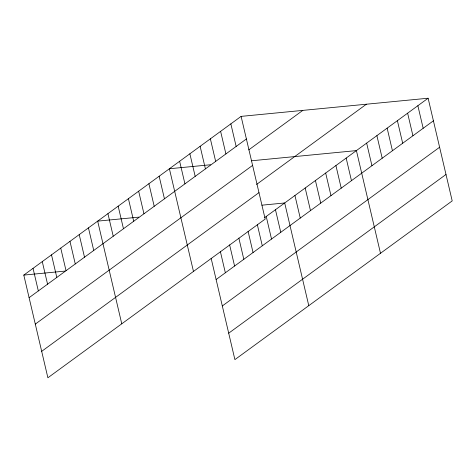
<?xml version="1.0" encoding="UTF-8"?>
<svg xmlns="http://www.w3.org/2000/svg" width="476" height="476" viewBox="0 0 476 476"><rect width="100%" height="100%" fill="white"/><g stroke="black" fill="none" stroke-linecap="round" stroke-linejoin="round"><path stroke-width="0.71" d="M241.1 116.382L265.186 219.061L47.886 377.777L23.8 275.092L241.1 116.382L428.114 98.223L452.2 200.908L234.9 359.618L211.148 258.349M29.095 297.678L246.395 138.962M248.746 149.88L302.813 110.39M35.295 324.114L252.595 165.398M256.558 184.444L366.401 104.214M41.686 351.342L258.986 192.631M264.495 217.728L428.114 98.223M216.116 279.525L433.416 120.809M222.316 305.955L439.616 147.239M228.7 333.188L446 174.472M210.535 164.761L169.391 168.754L193.476 271.439M251.34 160.799L356.405 150.6L380.491 253.28M138.825 217.139L97.681 221.132L121.767 323.811M261.925 205.186L284.702 202.972L308.781 305.657M23.8 275.092L64.944 271.1M417.874 105.708L423.17 128.294M407.629 113.187L412.924 135.773M397.383 120.672L402.684 143.258M387.143 128.151L392.438 150.737M376.897 135.636L382.192 158.222M366.651 143.115L371.946 165.702M346.165 158.08L351.461 180.666M335.919 165.565L341.215 188.151M325.673 173.044L330.975 195.63M315.433 180.529L320.729 203.115M305.187 188.008L310.483 210.594M294.941 195.493L300.243 218.079M275.461 209.72L280.763 232.306M266.227 216.467L271.528 239.053M257.326 224.624L262.288 245.794M230.854 123.861L236.15 146.447M248.091 231.366L253.053 252.542M220.608 131.346L225.91 153.926M238.857 238.113L243.819 259.289M210.368 138.825L215.664 161.412M229.616 244.86L234.585 266.03M200.122 146.31L205.418 168.897M220.382 251.602L225.35 272.778M189.876 153.79L195.178 176.376M179.636 161.275L184.932 183.861M159.145 176.239L164.446 198.825M148.905 183.718L154.2 206.304M138.659 191.203L143.954 213.789M128.413 198.682L133.708 221.269M118.167 206.167L123.468 228.754M107.927 213.647L113.223 236.233M88.447 227.879L93.742 250.459M79.212 234.62L84.508 257.207M69.978 241.368L75.273 263.954M60.744 248.115L66.039 270.695M51.503 254.856L56.805 277.443M42.269 261.604L47.57 284.19M33.034 268.351L38.33 290.931"/></g></svg>
